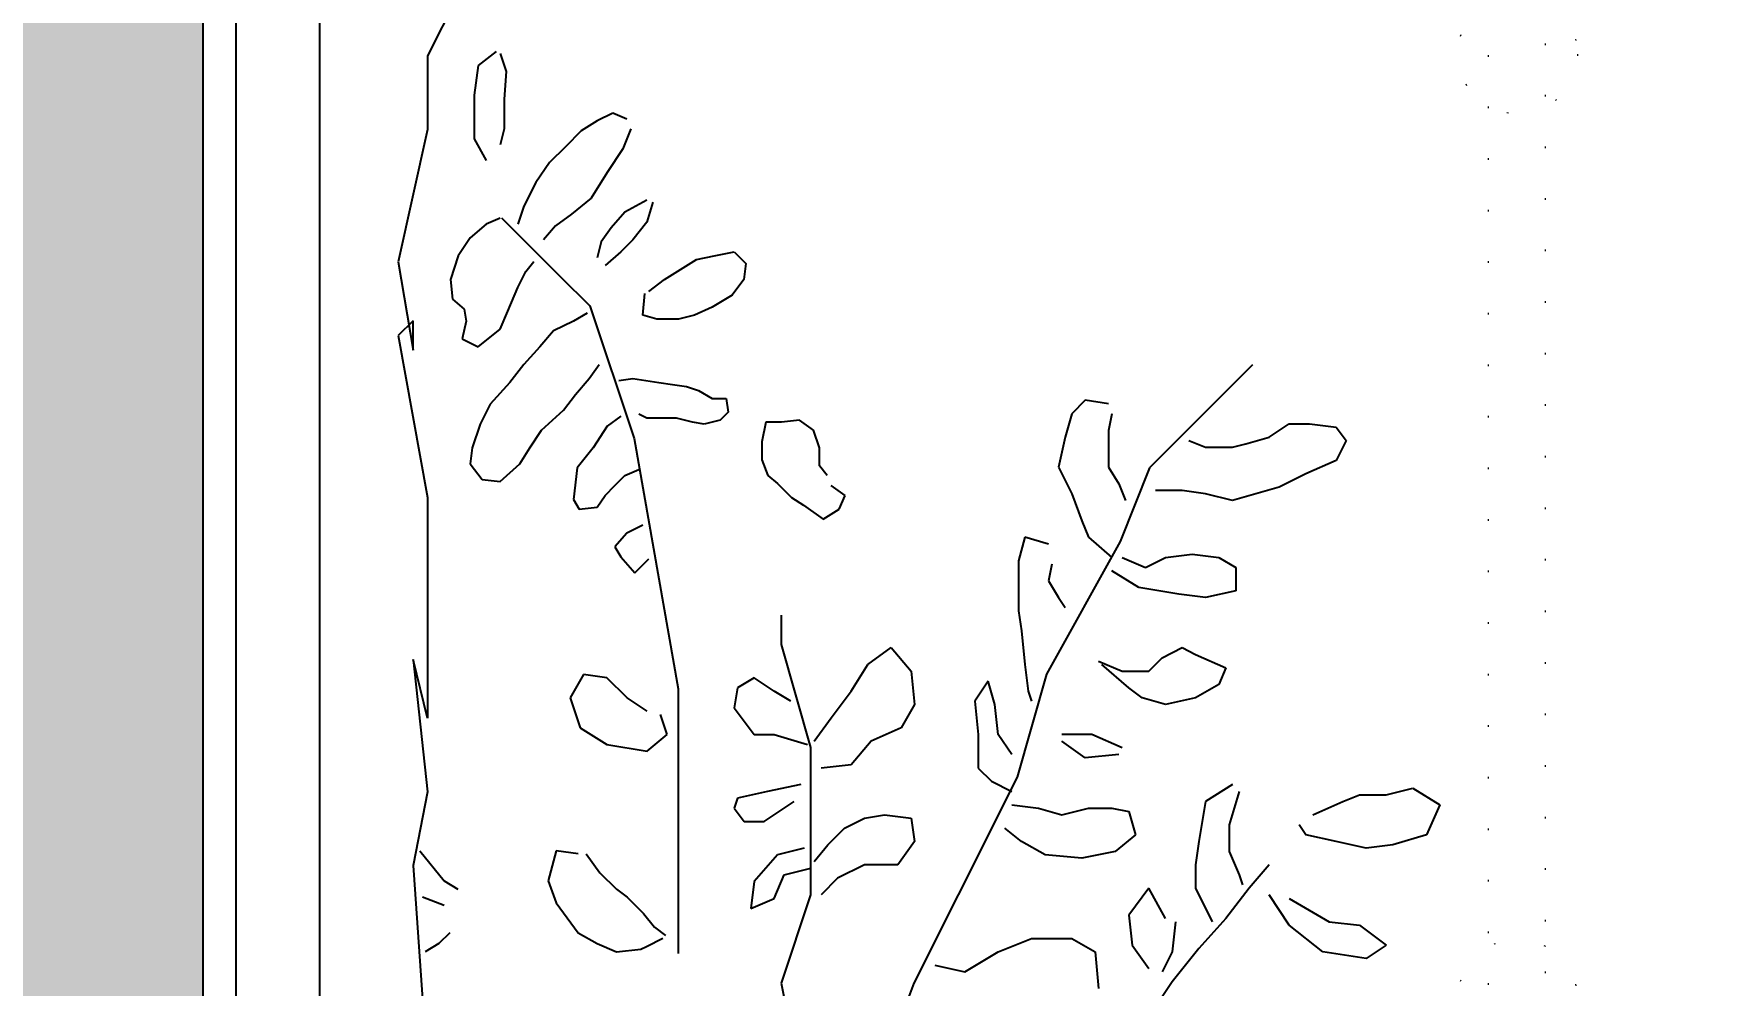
# Model space of a CAD drawing. Header units: millimetres. Extents: x 7687 to 15428, y -715 to 4028.
# Drawn here: x 9417 to 9518.5, y 2503.3 to 2560.5 of the extents above; entities that cross this region are included whole.
import ezdxf
from ezdxf import colors
from ezdxf.entities.mleader import LeaderData, LeaderLine
from ezdxf.math import Vec2, Vec3

# ---------------------------------------------------------------- set-up
doc = ezdxf.new("R2010")
doc.units = ezdxf.units.MM
for name, pattern in [('14.022_CEKIRDEKLER_SAFTLAR_+51.00$0$ACAD_ISO07W100', [3, 0, -3]), ('ACAD_ISO07W100', [3, 0, -3]), ('CONTINUA', [0])]:
    doc.linetypes.add(name, pattern=pattern)
doc.layers.add('0-MOBIL', color=3, linetype='CONTINUA')
doc.layers.add('YAZI', color=121, linetype='Continuous')
doc.layers.add('Sarkıt Ayd.', color=50, linetype='ACAD_ISO07W100', lineweight=0)
doc.layers.add('SS_FURNITURE', color=23, linetype='Continuous', lineweight=25)
doc.styles.get("Standard").update_dxf_attribs({"font": 'arial.ttf'})

# ---------------------------------------------------------------- blocks, each defined once
blk = doc.blocks.new('fdgfff')
at = {"color": 67, "true_color": 0x727430}
for p, q in [((50513.8366, 5720.8393), (50513.8476, 5720.8569)), ((50513.8476, 5720.8569), (50513.8673, 5720.8481)), ((50513.8673, 5720.8481), (50513.8739, 5720.8261)), ((50513.841, 5720.8218), (50513.8366, 5720.8393)), ((50513.8739, 5720.8261), (50513.8761, 5720.8086)), ((50513.841, 5720.8042), (50513.841, 5720.8218)), ((50513.9265, 5720.8042), (50513.9397, 5720.8218)), ((50513.9397, 5720.8218), (50513.9485, 5720.8086)), ((50513.8454, 5720.7932), (50513.841, 5720.8042)), ((50513.8761, 5720.8086), (50513.8717, 5720.7888)), ((50513.9244, 5720.7844), (50513.9265, 5720.8042)), ((50513.9485, 5720.8086), (50513.9441, 5720.7801)), ((50513.5976, 5720.7713), (50513.5998, 5720.7888)), ((50513.5998, 5720.7888), (50513.6085, 5720.7954)), ((50513.6085, 5720.7954), (50513.6217, 5720.7888)), ((50513.6217, 5720.7888), (50513.6305, 5720.7691)), ((50513.8542, 5720.7735), (50513.8454, 5720.7932)), ((50513.8717, 5720.7888), (50513.8673, 5720.7691)), ((50513.909, 5720.7581), (50513.9244, 5720.7844)), ((50513.9441, 5720.7801), (50513.9265, 5720.7581)), ((50513.5976, 5720.7581), (50513.5976, 5720.7713)), ((50513.6305, 5720.7691), (50513.6392, 5720.7515)), ((50513.8673, 5720.7691), (50513.8607, 5720.7647)), ((50513.6063, 5720.7449), (50513.5976, 5720.7581)), ((50513.9265, 5720.7581), (50513.9068, 5720.7449)), ((50513.6107, 5720.7296), (50513.6063, 5720.7449)), ((50513.6392, 5720.7515), (50513.6436, 5720.7362)), ((50513.8871, 5720.7449), (50513.9024, 5720.7318)), ((50513.559, 5720.7341), (50513.6266, 5720.6665)), ((50513.6436, 5720.7362), (50513.648, 5720.7208)), ((50513.6129, 5720.7208), (50513.6107, 5720.7296)), ((50513.6853, 5720.712), (50513.6919, 5720.723)), ((50513.6919, 5720.723), (50513.7072, 5720.723)), ((50513.7072, 5720.723), (50513.7116, 5720.7032)), ((50513.8388, 5720.7252), (50513.8607, 5720.7186)), ((50513.8783, 5720.7186), (50513.8936, 5720.7252)), ((50513.8936, 5720.7252), (50513.9002, 5720.7274)), ((50513.9024, 5720.7318), (50513.9222, 5720.7164)), ((50513.6129, 5720.7032), (50513.6129, 5720.7208)), ((50513.648, 5720.7208), (50513.6436, 5720.7032)), ((50513.6831, 5720.6945), (50513.6853, 5720.712)), ((50513.7489, 5720.6967), (50513.7577, 5720.7164)), ((50513.7577, 5720.7164), (50513.7686, 5720.712)), ((50513.7686, 5720.712), (50513.7774, 5720.6967)), ((50513.8344, 5720.7208), (50513.8454, 5720.7032)), ((50513.8607, 5720.7186), (50513.8783, 5720.7186)), ((50513.9222, 5720.7164), (50513.9419, 5720.6989)), ((50513.6085, 5720.6923), (50513.6129, 5720.7032)), ((50513.6436, 5720.7032), (50513.6414, 5720.6879)), ((50513.7116, 5720.7032), (50513.7094, 5720.6857)), ((50513.8454, 5720.7032), (50513.8717, 5720.6989)), ((50513.9024, 5720.6967), (50513.9244, 5720.7076)), ((50513.6853, 5720.6769), (50513.6831, 5720.6945)), ((50513.7445, 5720.6879), (50513.7489, 5720.6967)), ((50513.7774, 5720.6967), (50513.7818, 5720.6769)), ((50513.8717, 5720.6989), (50513.8871, 5720.6967)), ((50513.8871, 5720.6967), (50513.9024, 5720.6967)), ((50513.9419, 5720.6989), (50513.9638, 5720.6813)), ((50513.6414, 5720.6879), (50513.6414, 5720.6703)), ((50513.7094, 5720.6857), (50513.705, 5720.6594)), ((50513.7511, 5720.6747), (50513.7445, 5720.6879)), ((50513.9244, 5720.6835), (50513.9441, 5720.6813)), ((50513.9441, 5720.6813), (50513.9572, 5720.6747)), ((50513.9638, 5720.6813), (50513.9901, 5720.6637)), ((50513.6919, 5720.6637), (50513.6853, 5720.6769)), ((50513.7599, 5720.6659), (50513.7511, 5720.6747)), ((50513.7818, 5720.6769), (50513.7774, 5720.6616)), ((50513.9222, 5720.6769), (50513.9024, 5720.6659)), ((50513.6266, 5720.6665), (50513.6749, 5720.6471)), ((50513.6853, 5720.6484), (50513.6919, 5720.6637)), ((50513.705, 5720.6594), (50513.6941, 5720.6418)), ((50513.7599, 5720.6484), (50513.7599, 5720.6659)), ((50513.7774, 5720.6616), (50513.7708, 5720.6528)), ((50513.852, 5720.6528), (50513.8673, 5720.6572)), ((50513.8673, 5720.6572), (50513.8783, 5720.644)), ((50513.9024, 5720.6659), (50513.92, 5720.6528)), ((50513.9397, 5720.655), (50513.9551, 5720.6659)), ((50513.6261, 5720.6396), (50513.637, 5720.6462)), ((50513.637, 5720.6462), (50513.648, 5720.6506)), ((50513.6749, 5720.6471), (50513.7618, 5720.5988)), ((50513.7533, 5720.633), (50513.7599, 5720.6484)), ((50513.7708, 5720.6528), (50513.7555, 5720.6352)), ((50513.8103, 5720.6484), (50513.8015, 5720.6286)), ((50513.8147, 5720.6462), (50513.8169, 5720.6242)), ((50513.8498, 5720.6418), (50513.852, 5720.6528)), ((50513.92, 5720.6528), (50513.9397, 5720.655)), ((50513.5844, 5720.6396), (50513.5822, 5720.6242)), ((50513.591, 5720.6418), (50513.602, 5720.6396)), ((50513.602, 5720.6396), (50513.6151, 5720.6396)), ((50513.6151, 5720.6396), (50513.6261, 5720.6396)), ((50513.6721, 5720.6264), (50513.6853, 5720.6418)), ((50513.8498, 5720.6264), (50513.8498, 5720.6418)), ((50513.8783, 5720.644), (50513.8827, 5720.622)), ((50513.5822, 5720.6242), (50513.591, 5720.6155)), ((50513.6612, 5720.622), (50513.6721, 5720.6264)), ((50513.8015, 5720.6286), (50513.8015, 5720.6089)), ((50513.8169, 5720.6242), (50513.8059, 5720.6089)), ((50513.8542, 5720.6089), (50513.8498, 5720.6264)), ((50513.9353, 5720.6155), (50513.9441, 5720.6308)), ((50513.9441, 5720.6308), (50513.9682, 5720.633)), ((50513.591, 5720.6155), (50513.6063, 5720.6111)), ((50513.6261, 5720.6067), (50513.6436, 5720.6155)), ((50513.6436, 5720.6155), (50513.6612, 5720.622)), ((50513.8827, 5720.622), (50513.8805, 5720.5979)), ((50513.9353, 5720.5891), (50513.9353, 5720.6155)), ((50513.6063, 5720.6111), (50513.6261, 5720.6067)), ((50513.6897, 5720.6023), (50513.7006, 5720.6001)), ((50513.7006, 5720.6001), (50513.7116, 5720.6067)), ((50513.7116, 5720.6067), (50513.7182, 5720.6111)), ((50513.8498, 5720.5935), (50513.8542, 5720.6089)), ((50513.6765, 5720.6001), (50513.6721, 5720.5847)), ((50513.7618, 5720.5988), (50513.8294, 5720.5795)), ((50513.8476, 5720.576), (50513.8498, 5720.5935)), ((50513.8805, 5720.5979), (50513.8717, 5720.5825)), ((50513.6721, 5720.5847), (50513.6875, 5720.5804)), ((50513.6875, 5720.5804), (50513.7028, 5720.5804)), ((50513.7028, 5720.5804), (50513.7204, 5720.5804)), ((50513.7204, 5720.5804), (50513.7335, 5720.5825)), ((50513.7335, 5720.5825), (50513.7555, 5720.5847)), ((50513.7555, 5720.5847), (50513.773, 5720.5869)), ((50513.773, 5720.5869), (50513.7796, 5720.5891)), ((50513.8294, 5720.5795), (50513.9067, 5720.5408)), ((50513.8717, 5720.5825), (50513.8629, 5720.5716)), ((50513.9441, 5720.5672), (50513.9353, 5720.5891)), ((50513.8015, 5720.5672), (50513.7818, 5720.565)), ((50513.8147, 5720.576), (50513.8015, 5720.5672)), ((50513.8322, 5720.5628), (50513.8388, 5720.576)), ((50513.9572, 5720.5452), (50513.9441, 5720.5672)), ((50513.7818, 5720.565), (50513.7664, 5720.5606)), ((50513.7664, 5720.5606), (50513.7796, 5720.5518)), ((50513.8235, 5720.554), (50513.8322, 5720.5628)), ((50513.7796, 5720.5518), (50513.8015, 5720.554)), ((50513.8015, 5720.554), (50513.8235, 5720.554)), ((50513.9529, 5720.5255), (50513.9572, 5720.5452)), ((50513.9067, 5720.5408), (50513.9647, 5720.5118)), ((50513.7599, 5720.5101), (50513.7818, 5720.5123)), ((50513.7818, 5720.5123), (50513.7971, 5720.5035)), ((50513.8564, 5720.5101), (50513.8717, 5720.5123)), ((50513.8717, 5720.5123), (50513.8871, 5720.5013)), ((50513.9647, 5720.5118), (50514.0419, 5720.4828)), ((50513.7445, 5720.497), (50513.7599, 5720.5101)), ((50513.7971, 5720.5035), (50513.8059, 5720.4838)), ((50513.8542, 5720.4926), (50513.8564, 5720.5101)), ((50513.8871, 5720.5013), (50513.8871, 5720.4794)), ((50513.7555, 5720.4816), (50513.7445, 5720.497)), ((50513.8564, 5720.4794), (50513.8542, 5720.4926)), ((50513.773, 5720.4706), (50513.7555, 5720.4816)), ((50513.8059, 5720.4838), (50513.8213, 5720.4706)), ((50513.8629, 5720.4662), (50513.8564, 5720.4794)), ((50513.8871, 5720.4794), (50513.8958, 5720.4618)), ((50513.7906, 5720.4575), (50513.773, 5720.4706)), ((50513.8213, 5720.4706), (50513.8235, 5720.4509)), ((50513.6446, 5720.4667), (50513.6381, 5720.4576)), ((50513.6537, 5720.4628), (50513.6446, 5720.4667)), ((50513.6602, 5720.4524), (50513.6537, 5720.4628)), ((50513.8059, 5720.4465), (50513.7906, 5720.4575)), ((50513.8739, 5720.4553), (50513.8629, 5720.4662)), ((50513.8958, 5720.4618), (50513.9068, 5720.4509)), ((50513.6017, 5720.4459), (50513.5952, 5720.4368)), ((50513.6134, 5720.4498), (50513.6017, 5720.4459)), ((50513.6251, 5720.4498), (50513.6134, 5720.4498)), ((50513.6316, 5720.455), (50513.6251, 5720.4498)), ((50513.6511, 5720.4394), (50513.6602, 5720.4524)), ((50513.8849, 5720.4465), (50513.8739, 5720.4553)), ((50513.5952, 5720.4368), (50513.5965, 5720.425)), ((50513.6459, 5720.4315), (50513.6511, 5720.4394)), ((50513.7425, 5720.4248), (50513.8101, 5720.4441)), ((50513.8015, 5720.4201), (50513.8081, 5720.4421)), ((50513.8101, 5720.4441), (50513.8391, 5720.4441)), ((50513.8344, 5720.4377), (50513.8388, 5720.4158)), ((50513.8391, 5720.4441), (50513.897, 5720.4441)), ((50513.8761, 5720.4399), (50513.8805, 5720.4223)), ((50513.8936, 5720.4267), (50513.8893, 5720.4443)), ((50513.897, 5720.4441), (50513.9067, 5720.4441)), ((50513.9067, 5720.4441), (50513.9647, 5720.4248)), ((50513.9647, 5720.4248), (50514.013, 5720.4345)), ((50513.5965, 5720.425), (50513.5965, 5720.4146)), ((50513.6368, 5720.4224), (50513.6459, 5720.4315)), ((50513.7232, 5720.4248), (50513.7425, 5720.4248)), ((50513.7796, 5720.4311), (50513.773, 5720.4201)), ((50513.8586, 5720.4136), (50513.8454, 5720.4333)), ((50513.909, 5720.4201), (50513.8936, 5720.4267)), ((50513.5965, 5720.4146), (50513.6095, 5720.412)), ((50513.6095, 5720.412), (50513.6212, 5720.412)), ((50513.6212, 5720.412), (50513.6316, 5720.4159)), ((50513.6316, 5720.4159), (50513.6368, 5720.4224)), ((50513.773, 5720.4201), (50513.7642, 5720.407)), ((50513.8015, 5720.407), (50513.8015, 5720.4201)), ((50513.8388, 5720.4158), (50513.8432, 5720.396)), ((50513.8586, 5720.4004), (50513.8586, 5720.4136)), ((50513.8805, 5720.4223), (50513.898, 5720.407)), ((50513.9156, 5720.4048), (50513.909, 5720.4201)), ((50513.4847, 5720.3938), (50513.4925, 5720.4016)), ((50513.4925, 5720.4016), (50513.5029, 5720.4003)), ((50513.7642, 5720.407), (50513.7708, 5720.396)), ((50513.784, 5720.3938), (50513.8015, 5720.407)), ((50513.898, 5720.407), (50513.9156, 5720.4048)), ((50513.4873, 5720.3808), (50513.4847, 5720.3938)), ((50513.5029, 5720.4003), (50513.5133, 5720.3925)), ((50513.5133, 5720.3925), (50513.5211, 5720.3795)), ((50513.5809, 5720.3886), (50513.59, 5720.3899)), ((50513.59, 5720.3899), (50513.5952, 5720.3847)), ((50513.7708, 5720.396), (50513.784, 5720.3938)), ((50513.8432, 5720.396), (50513.8498, 5720.3938)), ((50513.8498, 5720.3938), (50513.8586, 5720.4004)), ((50513.4899, 5720.3691), (50513.4873, 5720.3808)), ((50513.5211, 5720.3795), (50513.5263, 5720.3678)), ((50513.5757, 5720.3704), (50513.5809, 5720.3795)), ((50513.5809, 5720.3795), (50513.5809, 5720.3886)), ((50513.5952, 5720.3847), (50513.5978, 5720.3743)), ((50513.4964, 5720.3587), (50513.4899, 5720.3691)), ((50513.5263, 5720.3678), (50513.5289, 5720.3574)), ((50513.5731, 5720.3626), (50513.5757, 5720.3704)), ((50513.5978, 5720.3743), (50513.5965, 5720.3665)), ((50513.5029, 5720.3483), (50513.4964, 5720.3587)), ((50513.5289, 5720.3574), (50513.5289, 5720.3431)), ((50513.5718, 5720.3535), (50513.5731, 5720.3626)), ((50513.5965, 5720.3665), (50513.5939, 5720.3561)), ((50513.6073, 5720.3282), (50513.7715, 5720.3572)), ((50513.7715, 5720.3572), (50513.8777, 5720.3572)), ((50513.8777, 5720.3572), (50513.9453, 5720.3572)), ((50513.5107, 5720.3379), (50513.5029, 5720.3483)), ((50513.5705, 5720.3444), (50513.5718, 5720.3535)), ((50513.5939, 5720.3561), (50513.5939, 5720.3457)), ((50513.5939, 5720.3457), (50513.5939, 5720.3366)), ((50513.8015, 5720.3499), (50513.7884, 5720.3455)), ((50513.8125, 5720.3368), (50513.8015, 5720.3499)), ((50513.928, 5720.3416), (50513.9334, 5720.3488)), ((50513.9405, 5720.3363), (50513.9351, 5720.347)), ((50513.4509, 5720.3366), (50513.4587, 5720.3222)), ((50513.4522, 5720.3405), (50513.4652, 5720.3366)), ((50513.4652, 5720.3366), (50513.4769, 5720.3274)), ((50513.5263, 5720.334), (50513.512, 5720.3353)), ((50513.5289, 5720.3431), (50513.5263, 5720.334)), ((50513.5679, 5720.3274), (50513.5705, 5720.3444)), ((50513.5939, 5720.3366), (50513.5913, 5720.3314)), ((50513.6953, 5720.3287), (50513.6862, 5720.3379)), ((50513.7862, 5720.3368), (50513.7774, 5720.3236)), ((50513.8081, 5720.3104), (50513.8125, 5720.3368)), ((50513.9083, 5720.3237), (50513.919, 5720.3345)), ((50513.919, 5720.3345), (50513.928, 5720.3416)), ((50513.9423, 5720.3327), (50513.9405, 5720.3363)), ((50513.3976, 5720.3235), (50513.3937, 5720.3144)), ((50513.4041, 5720.3261), (50513.4171, 5720.3209)), ((50513.4769, 5720.3274), (50513.4847, 5720.3196)), ((50513.5203, 5720.2992), (50513.6073, 5720.3282)), ((50513.5692, 5720.3183), (50513.5679, 5720.3274)), ((50513.6316, 5720.3222), (50513.6277, 5720.3314)), ((50513.6641, 5720.334), (50513.6693, 5720.3235)), ((50513.6693, 5720.3235), (50513.6784, 5720.3157)), ((50513.6849, 5720.3196), (50513.6953, 5720.3287)), ((50513.7774, 5720.3236), (50513.7642, 5720.3104)), ((50513.9029, 5720.3166), (50513.9083, 5720.3237)), ((50513.9441, 5720.3166), (50513.9423, 5720.3327)), ((50513.3937, 5720.3144), (50513.3989, 5720.304)), ((50513.4171, 5720.3209), (50513.4327, 5720.3105)), ((50513.4587, 5720.3222), (50513.4691, 5720.3131)), ((50513.4691, 5720.3131), (50513.4782, 5720.3066)), ((50513.4847, 5720.3196), (50513.4938, 5720.3092)), ((50513.5926, 5720.3196), (50513.5991, 5720.3105)), ((50513.6381, 5720.3157), (50513.6316, 5720.3222)), ((50513.6446, 5720.3092), (50513.6381, 5720.3157)), ((50513.6784, 5720.3157), (50513.6849, 5720.3196)), ((50513.8922, 5720.3058), (50513.9029, 5720.3166)), ((50513.9387, 5720.304), (50513.9441, 5720.3166)), ((50513.3989, 5720.304), (50513.4054, 5720.2936)), ((50513.4327, 5720.3105), (50513.4496, 5720.3001)), ((50513.4782, 5720.3066), (50513.4886, 5720.304)), ((50513.5679, 5720.2988), (50513.5588, 5720.3053)), ((50513.5991, 5720.3105), (50513.6134, 5720.3014)), ((50513.6134, 5720.3014), (50513.6264, 5720.291)), ((50513.6524, 5720.304), (50513.6446, 5720.3092)), ((50513.6537, 5720.2923), (50513.6524, 5720.304)), ((50513.7642, 5720.3104), (50513.7621, 5720.2951)), ((50513.7971, 5720.2929), (50513.8081, 5720.3104)), ((50513.8797, 5720.2969), (50513.8922, 5720.3058)), ((50513.9316, 5720.2915), (50513.9387, 5720.304)), ((50513.4054, 5720.2936), (50513.4158, 5720.2832)), ((50513.4496, 5720.3001), (50513.46, 5720.2871)), ((50513.501, 5720.2798), (50513.5203, 5720.2992)), ((50513.525, 5720.2975), (50513.5302, 5720.2884)), ((50513.5783, 5720.2897), (50513.5679, 5720.2988)), ((50513.6264, 5720.291), (50513.6472, 5720.2884)), ((50513.6472, 5720.2884), (50513.6537, 5720.2923)), ((50513.7621, 5720.2951), (50513.7774, 5720.2863)), ((50513.7774, 5720.2863), (50513.7971, 5720.2929)), ((50513.8797, 5720.2915), (50513.8779, 5720.2772)), ((50513.9119, 5720.2772), (50513.9316, 5720.2915)), ((50513.4158, 5720.2832), (50513.4262, 5720.2728)), ((50513.46, 5720.2871), (50513.4678, 5720.2767)), ((50513.4624, 5720.2412), (50513.501, 5720.2798)), ((50513.5302, 5720.2884), (50513.5367, 5720.2754)), ((50513.5887, 5720.2819), (50513.5783, 5720.2897)), ((50513.6017, 5720.2676), (50513.5887, 5720.2819)), ((50513.4262, 5720.2728), (50513.4392, 5720.2637)), ((50513.4678, 5720.2767), (50513.4769, 5720.2689)), ((50513.5367, 5720.2754), (50513.5471, 5720.2663)), ((50513.8779, 5720.2772), (50513.8976, 5720.2718)), ((50513.8976, 5720.2718), (50513.9119, 5720.2772)), ((50513.4392, 5720.2637), (50513.4548, 5720.2559)), ((50513.4977, 5720.2572), (50513.4912, 5720.2624)), ((50513.5081, 5720.252), (50513.4977, 5720.2572)), ((50513.5471, 5720.2663), (50513.5588, 5720.2559)), ((50513.6134, 5720.2598), (50513.6017, 5720.2676)), ((50513.6238, 5720.2533), (50513.6134, 5720.2598)), ((50513.4548, 5720.2559), (50513.4665, 5720.252)), ((50513.5237, 5720.2455), (50513.5081, 5720.252)), ((50513.5588, 5720.2559), (50513.5705, 5720.2468)), ((50513.5705, 5720.2468), (50513.5848, 5720.2338)), ((50513.6355, 5720.2403), (50513.6238, 5720.2533)), ((50513.3534, 5720.2377), (50513.3625, 5720.2259)), ((50513.3547, 5720.2403), (50513.3664, 5720.2442)), ((50513.3664, 5720.2442), (50513.3846, 5720.2429)), ((50513.3846, 5720.2429), (50513.4041, 5720.2429)), ((50513.4041, 5720.2429), (50513.4145, 5720.2403)), ((50513.4626, 5720.2403), (50513.4665, 5720.2312)), ((50513.5354, 5720.2403), (50513.5237, 5720.2455)), ((50513.5471, 5720.2259), (50513.5354, 5720.2403)), ((50513.6342, 5720.2286), (50513.6355, 5720.2403)), ((50513.3625, 5720.2259), (50513.382, 5720.2233)), ((50513.4106, 5720.2233), (50513.4249, 5720.2312)), ((50513.4665, 5720.2312), (50513.4756, 5720.2207)), ((50513.5419, 5720.2155), (50513.5471, 5720.2259)), ((50513.5848, 5720.2338), (50513.5978, 5720.2273)), ((50513.5978, 5720.2273), (50513.6134, 5720.222)), ((50513.6238, 5720.2207), (50513.6342, 5720.2286)), ((50513.382, 5720.2233), (50513.4106, 5720.2233)), ((50513.4756, 5720.2207), (50513.4873, 5720.2129)), ((50513.4873, 5720.2129), (50513.5029, 5720.2077)), ((50513.5159, 5720.209), (50513.5224, 5720.2168)), ((50513.5224, 5720.2168), (50513.5302, 5720.2181)), ((50513.5302, 5720.2181), (50513.5419, 5720.2155)), ((50513.6134, 5720.222), (50513.6238, 5720.2207)), ((50513.8976, 5720.2037), (50513.9029, 5720.2127)), ((50513.3175, 5720.2122), (50513.3561, 5720.1928)), ((50513.5029, 5720.2077), (50513.5159, 5720.209)), ((50513.8779, 5720.1876), (50513.8976, 5720.2037)), ((50513.9137, 5720.2037), (50513.9083, 5720.1894)), ((50513.9316, 5720.2073), (50513.9387, 5720.2001)), ((50513.3561, 5720.1928), (50513.4044, 5720.1928)), ((50513.4044, 5720.1928), (50513.4914, 5720.1735)), ((50513.4044, 5720.1928), (50513.4044, 5720.1928)), ((50513.5397, 5720.1735), (50513.6459, 5720.1928)), ((50513.6459, 5720.1928), (50513.7135, 5720.1928)), ((50513.7135, 5720.1928), (50513.7908, 5720.1928)), ((50513.7522, 5720.1832), (50513.8391, 5720.1928)), ((50513.7908, 5720.1928), (50513.7522, 5720.1832)), ((50513.8391, 5720.1928), (50513.8874, 5720.1832)), ((50513.8874, 5720.1832), (50514.0226, 5720.1928)), ((50513.9387, 5720.2001), (50513.9441, 5720.1912)), ((50513.4914, 5720.1735), (50513.5493, 5720.1832)), ((50513.53, 5720.1832), (50513.5397, 5720.1735)), ((50513.5493, 5720.1832), (50513.53, 5720.1832))]:
    blk.add_line(p, q, dxfattribs=at)
blk = doc.blocks.new('A$C45576B5D')
for points, elevation in [([(0, 45.99), (16.66, 14.04), (18.37, 12.42), (20.59, 11.58), (61.76, 29.87), (62.63, 32.08), (62.58, 34.44), (50.04, 68.21), (47.77, 69.95), (44.71, 70.58), (41.3, 70.12), (31.58, 66.66), (27.59, 65.16), (17.31, 60.59), (13.53, 58.64), (9.56, 56.5), (4.44, 53.75), (1.81, 51.52), (0.23, 48.84)], 3.76), ([(20.87, 11.3), (21.76, 10), (23.25, 8.22), (24.42, 6.92), (25.98, 5.2), (28.46, 2.69), (29.66, 1.69), (30.75, 0.97), (31.91, 0.3), (33.16, 0.01), (34.93, 0), (40.38, 0.94), (45.73, 2.56), (51.7, 5.21), (56.48, 8.09), (60.84, 11.51), (62.07, 12.88), (62.69, 14), (62.97, 15.31), (63.21, 16.58), (63.36, 18.08), (63.17, 21.61), (62.95, 24.01), (62.74, 25.84), (62.31, 28.03), (61.83, 29.5), (56.59, 31.67), (56.08, 31.77), (55.28, 31.71), (54.24, 31.49), (53, 31.13), (51.63, 30.64), (50.22, 30.05), (39.21, 25.16), (28.2, 20.27), (26.82, 19.62), (25.55, 18.94), (24.45, 18.26), (23.58, 17.63), (23, 17.08), (22.73, 16.63)], 13)]:
    blk.add_lwpolyline(points, close=True, dxfattribs=dict(elevation=elevation))
blk = doc.blocks.new('AJGIRHNGPB')
at = {"layer": 'Sarkıt Ayd.', "linetype": '14.022_CEKIRDEKLER_SAFTLAR_+51.00$0$ACAD_ISO07W100'}
blk.add_lwpolyline([(49949.25, 3313.17), (49949.25, 2593.17), (49945.85, 2593.17), (49945.85, 3313.17)], dxfattribs=at)
for centre in [(49947.6, 3018.03), (49947.6, 2961.2)]:
    blk.add_circle(centre, 3.6, dxfattribs=at)

msp = doc.modelspace()

# ---------------------------------------------------------------- hatches: boundary and pattern name
at = {"true_color": 0xcd2027}
h = msp.add_hatch(color=242, dxfattribs=at)
h.dxf.hatch_style = 1
h.paths.add_polyline_path([(9498.39, 3787.78), (9919.45, 3787.78), (10041.95, 3787.78), (10041.58, 3757.38), (10323.48, 3753.94), (10323.48, 3237.21), (10312.98, 3237.21), (10312.98, 3206.31), (10273.73, 3206.31), (10273.73, 2599.74), (10229.17, 2600.13), (10229.17, 2546.14), (10273.73, 2546.14), (10273.73, 2157.73), (10225.31, 2157.76), (10224.84, 2104.15), (10273.73, 2103.73), (10273.73, 1976.72), (9427.2, 1976.72), (9427.2, 2043.9), (9412.2, 2043.9), (9411.61, 1976.73), (9200.2, 1976.72), (9200.2, 2030.72), (9150.2, 2030.72), (9150.2, 2534.31), (9205.65, 2534.31), (9205.6, 2562.87), (9412.2, 2561.07), (9412.2, 2123.9), (9427.2, 2123.9), (9427.2, 2857.4), (9412.2, 2857.4), (9412.2, 2788.58), (9374.41, 2788.58), (9374.41, 2773.58), (9412.2, 2773.58), (9412.2, 2588.58), (9291.05, 2588.58), (9291.05, 2773.58), (9294.41, 2773.58), (9294.41, 2788.58), (9273.05, 2788.58), (9273.05, 2773.58), (9276.05, 2773.58), (9276.05, 2587.82), (9150.2, 2587.82), (9150.2, 2773.58), (9194.55, 2773.58), (9194.55, 2788.58), (9193.05, 2788.58), (9150.2, 2788.58), (9150.2, 2947.06), (9412.2, 2947.06), (9412.2, 2937.4), (9427.2, 2937.4), (9427.2, 3212.81), (9092.54, 3212.81), (9092.54, 3197.81), (9412.2, 3197.81), (9412.2, 2962.06), (9150.2, 2962.06), (9150.2, 3079.81), (9008.2, 3079.81), (9008.2, 3202.81), (9011.79, 3202.81), (9011.79, 3212.81), (9008.2, 3212.81), (9008.2, 3258.81), (8954.2, 3258.81), (8954.2, 3212.81), (8981.2, 3212.81), (8981.2, 3022.81), (8811.2, 3022.81), (8811.2, 3212.81), (8791.2, 3212.81), (8791.2, 3042.81), (8381.2, 3042.81), (8381.2, 3212.81), (8375.2, 3212.81), (8375.2, 3036.81), (8338.2, 3036.81), (8338.2, 3049.31), (8265.7, 3049.31), (8265.7, 3029.31), (8158.7, 3029.31), (8158.7, 3009.31), (9130.2, 3009.31), (9130.2, 1956.72), (10293.73, 1956.72), (10293.73, 3195.96), (10323.48, 3195.96), (10343.48, 3195.96), (10343.48, 3805.34), (8003.59, 3805.34), (8003.59, 3762.68), (9498.39, 3762.68)])

# ---------------------------------------------------------------- linework, layer by layer
at = {"color": 242, "true_color": 0xcd2027}
msp.add_lwpolyline([(9412.2, 2123.9), (9427.2, 2123.9), (9427.2, 2857.4), (9412.2, 2857.4)], dxfattribs=at)
at = {"layer": '0-MOBIL'}
msp.add_lwpolyline([(9429.2, 2844.4), (9434.2, 2844.4), (9434.2, 2144.4), (9429.2, 2144.4)], close=True, dxfattribs=at)

# ---------------------------------------------------------------- block references
at = {"layer": '0-MOBIL', "xscale": 91.63154186879913, "yscale": 91.63154186879913, "zscale": 91.63154186879913, "rotation": 270}
msp.add_blockref('fdgfff', (-514709.38, 4631175.86), dxfattribs=at)
at = {"layer": 'SS_FURNITURE', "rotation": 246.0476519141656}
msp.add_blockref('A$C45576B5D', (9519.83, 2522, -3.76), dxfattribs=at)
at = {"layer": 'YAZI'}
msp.add_blockref('AJGIRHNGPB', (-40441.36, -458.77), dxfattribs=at)

# ---------------------------------------------------------------- leaders
at = {"color": 252, "ltscale": 100, "true_color": 0x939598}
ml = msp.add_multileader_mtext('Standard', dxfattribs=at)
ml.set_content('SARKIT MONTAJI RAY SPOTA YAPILACAKTIR.', color=(147, 149, 152))
ml.set_leader_properties()
ml.build(insert=Vec2(0, 0))
ctx = ml.context
ctx.base_point, ctx.char_height, ctx.plane_origin = Vec3(9528.72, 2561.06), 5.2416, Vec3(9636.38, 2474.78)
notes = []
notes.append((ctx, [(1, (1, 1, 0), (9520.72, 2561.06), (1, 0), 8, [(0, [(9507.89, 2573.4)], 0, [])])]))
ctx.mtext.insert, ctx.mtext.rotation, ctx.mtext.flow_direction = Vec3(9530.72, 2563.72), 6.283185, 5
for ctx, leaders in notes:
    for number, flags, end, landing, length, lines in leaders:
        leader = LeaderData()
        leader.index, (leader.has_last_leader_line, leader.has_dogleg_vector, leader.attachment_direction) = number, flags
        leader.last_leader_point, leader.dogleg_vector, leader.dogleg_length = Vec3(end), Vec3(landing), length
        for number, points, colour, breaks in lines:
            line = LeaderLine()
            line.index, line.vertices, line.color, line.breaks = number, Vec3.list(points), colors.encode_raw_color(colour), breaks
            leader.lines.append(line)
        ctx.leaders.append(leader)

doc.saveas('drawing.dxf')
